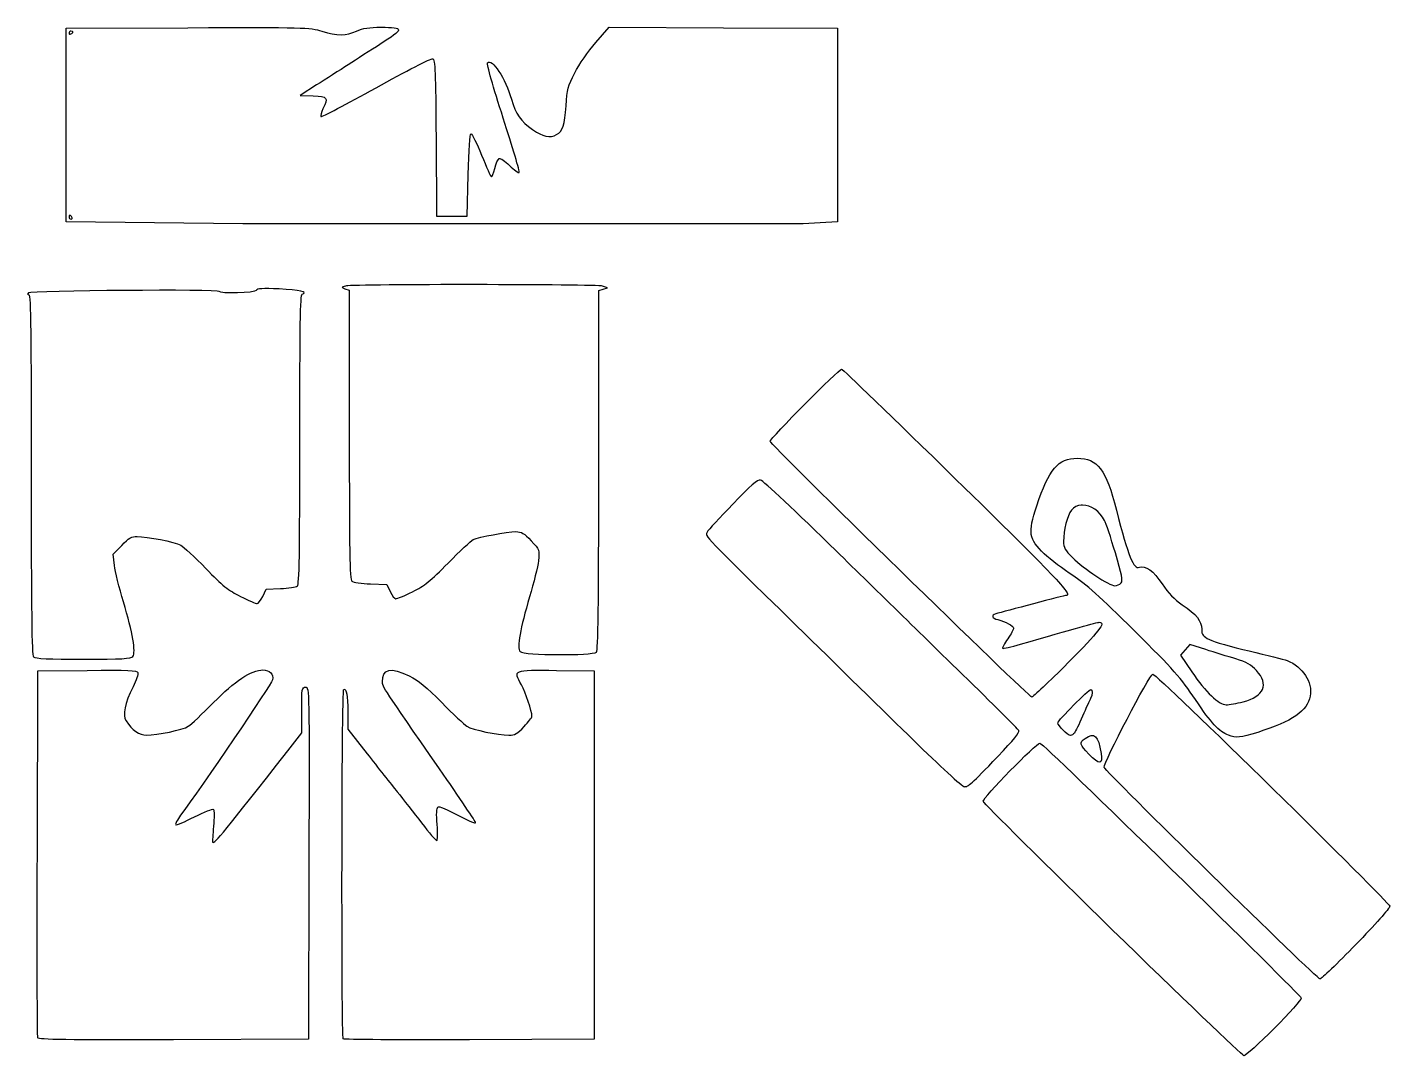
# Model space of a CAD drawing. Header units: centimetres. Extents: x -9.9 to 9.4, y -12.5 to 15.8.
# Drawn here: x -9.68 to 9.1, y -12.45 to 1.73 of the extents above; entities that cross this region are included whole.
import ezdxf

# ---------------------------------------------------------------- set-up
doc = ezdxf.new("R2010")
doc.units = ezdxf.units.CM
doc.header["$MEASUREMENT"] = 0
doc.layers.add('Layer 1', color=7, linetype='Continuous')

msp = doc.modelspace()

# ---------------------------------------------------------------- linework, layer by layer
at = {"layer": 'Layer 1', "color": 93}
msp.add_open_spline([(1.0124, -0.97892), (1.0124, -0.97892), (1.25052, -0.96569), (1.25052, -0.96569), (1.25052, -0.96569), (1.25052, -0.96569), (1.48865, -0.95246), (1.48865, -0.95246), (1.48865, -0.95246), (1.48865, -0.95246), (1.48865, 0.38368), (1.48865, 0.38368), (1.48865, 0.38368), (1.48865, 0.38368), (1.48865, 1.71983), (1.48865, 1.71983), (1.48865, 1.71983), (1.48865, 1.71983), (-0.08562, 1.7266), (-0.08562, 1.7266), (-0.08562, 1.7266), (-0.08562, 1.7266), (-1.65989, 1.73337), (-1.65989, 1.73337), (-1.65989, 1.73337), (-1.65989, 1.73337), (-1.8451, 1.52065), (-1.8451, 1.52065), (-1.8451, 1.52065), (-1.94697, 1.40365), (-2.07747, 1.21652), (-2.13512, 1.1048), (-2.13512, 1.1048), (-2.22906, 0.92272), (-2.24155, 0.87552), (-2.25566, 0.64929), (-2.25566, 0.64929), (-2.27206, 0.38626), (-2.30125, 0.29755), (-2.38636, 0.252), (-2.38636, 0.252), (-2.47795, 0.20298), (-2.57531, 0.22358), (-2.71565, 0.32165), (-2.71565, 0.32165), (-2.88159, 0.43761), (-2.94736, 0.53184), (-3.00803, 0.74054), (-3.00803, 0.74054), (-3.09153, 1.02776), (-3.27573, 1.30838), (-3.33713, 1.2419), (-3.33713, 1.2419), (-3.35033, 1.22761), (-3.25928, 0.90566), (-3.12208, 0.48152), (-3.12208, 0.48152), (-2.99121, 0.07695), (-2.89171, -0.26164), (-2.90096, -0.27089), (-2.90096, -0.27089), (-2.91021, -0.28014), (-2.96999, -0.23646), (-3.03381, -0.17382), (-3.03381, -0.17382), (-3.09764, -0.11119), (-3.16288, -0.06799), (-3.17879, -0.07782), (-3.17879, -0.07782), (-3.19471, -0.08766), (-3.22105, -0.14858), (-3.23732, -0.2132), (-3.23732, -0.2132), (-3.25359, -0.27782), (-3.27442, -0.33053), (-3.28361, -0.33033), (-3.28361, -0.33033), (-3.29279, -0.33013), (-3.35389, -0.19619), (-3.41937, -0.03268), (-3.41937, -0.03268), (-3.48486, 0.13084), (-3.55034, 0.26462), (-3.56489, 0.26462), (-3.56489, 0.26462), (-3.5813, 0.26462), (-3.59638, 0.04854), (-3.60458, -0.30424), (-3.60458, -0.30424), (-3.60458, -0.30424), (-3.61781, -0.87309), (-3.61781, -0.87309), (-3.61781, -0.87309), (-3.61781, -0.87309), (-3.82948, -0.87309), (-3.82948, -0.87309), (-3.82948, -0.87309), (-3.82948, -0.87309), (-4.04114, -0.87309), (-4.04114, -0.87309), (-4.04114, -0.87309), (-4.04114, -0.87309), (-4.04806, 0.20603), (-4.04806, 0.20603), (-4.04806, 0.20603), (-4.05386, 1.1123), (-4.06102, 1.28748), (-4.09276, 1.29966), (-4.09276, 1.29966), (-4.11355, 1.30763), (-4.4654, 1.12739), (-4.87466, 0.8991), (-4.87466, 0.8991), (-5.28392, 0.67082), (-5.6261, 0.49138), (-5.63506, 0.50034), (-5.63506, 0.50034), (-5.64402, 0.5093), (-5.63136, 0.55856), (-5.60693, 0.60981), (-5.60693, 0.60981), (-5.53285, 0.76515), (-5.54206, 0.77724), (-5.74109, 0.78596), (-5.74109, 0.78596), (-5.74109, 0.78596), (-5.91968, 0.79379), (-5.91968, 0.79379), (-5.91968, 0.79379), (-5.91968, 0.79379), (-5.69479, 0.93703), (-5.69479, 0.93703), (-5.69479, 0.93703), (-5.5711, 1.01582), (-5.37464, 1.1418), (-5.25823, 1.21701), (-5.25823, 1.21701), (-5.14181, 1.29221), (-4.94536, 1.41807), (-4.82166, 1.4967), (-4.82166, 1.4967), (-4.48588, 1.71015), (-4.48447, 1.73306), (-4.80711, 1.73306), (-4.80711, 1.73306), (-4.97022, 1.73306), (-5.05755, 1.71945), (-5.14289, 1.68072), (-5.14289, 1.68072), (-5.28989, 1.61402), (-5.40803, 1.61392), (-5.62306, 1.68034), (-5.62306, 1.68034), (-5.78864, 1.73148), (-5.85725, 1.7332), (-7.47131, 1.72664), (-7.47131, 1.72664), (-7.47131, 1.72664), (-9.1476, 1.71983), (-9.1476, 1.71983), (-9.1476, 1.71983), (-9.1476, 1.71983), (-9.1476, 0.38368), (-9.1476, 0.38368), (-9.1476, 0.38368), (-9.1476, 0.38368), (-9.1476, -0.95246), (-9.1476, -0.95246), (-9.1476, -0.95246), (-9.1476, -0.95246), (-7.93052, -0.96569), (-7.93052, -0.96569), (-7.93052, -0.96569), (-7.93052, -0.96569), (-6.71343, -0.97892), (-6.71343, -0.97892), (-6.71343, -0.97892), (-6.71343, -0.97892), (-2.92989, -0.97892), (-2.92989, -0.97892), (-2.92989, -0.97892), (-2.92989, -0.97892), (1.0124, -0.97892), (1.0124, -0.97892)], degree=3, knots=[0, 0, 0, 0, 0.0212766, 0.0212766, 0.0212766, 0.0212766, 0.04255319, 0.04255319, 0.04255319, 0.04255319, 0.06382979, 0.06382979, 0.06382979, 0.06382979, 0.08510638, 0.08510638, 0.08510638, 0.08510638, 0.10638298, 0.10638298, 0.10638298, 0.10638298, 0.12765957, 0.12765957, 0.12765957, 0.12765957, 0.14893617, 0.14893617, 0.14893617, 0.14893617, 0.17021277, 0.17021277, 0.17021277, 0.17021277, 0.19148936, 0.19148936, 0.19148936, 0.19148936, 0.21276596, 0.21276596, 0.21276596, 0.21276596, 0.23404255, 0.23404255, 0.23404255, 0.23404255, 0.25531915, 0.25531915, 0.25531915, 0.25531915, 0.27659574, 0.27659574, 0.27659574, 0.27659574, 0.29787234, 0.29787234, 0.29787234, 0.29787234, 0.31914894, 0.31914894, 0.31914894, 0.31914894, 0.34042553, 0.34042553, 0.34042553, 0.34042553, 0.36170213, 0.36170213, 0.36170213, 0.36170213, 0.38297872, 0.38297872, 0.38297872, 0.38297872, 0.40425532, 0.40425532, 0.40425532, 0.40425532, 0.42553191, 0.42553191, 0.42553191, 0.42553191, 0.44680851, 0.44680851, 0.44680851, 0.44680851, 0.46808511, 0.46808511, 0.46808511, 0.46808511, 0.4893617, 0.4893617, 0.4893617, 0.4893617, 0.5106383, 0.5106383, 0.5106383, 0.5106383, 0.53191489, 0.53191489, 0.53191489, 0.53191489, 0.55319149, 0.55319149, 0.55319149, 0.55319149, 0.57446809, 0.57446809, 0.57446809, 0.57446809, 0.59574468, 0.59574468, 0.59574468, 0.59574468, 0.61702128, 0.61702128, 0.61702128, 0.61702128, 0.63829787, 0.63829787, 0.63829787, 0.63829787, 0.65957447, 0.65957447, 0.65957447, 0.65957447, 0.68085106, 0.68085106, 0.68085106, 0.68085106, 0.70212766, 0.70212766, 0.70212766, 0.70212766, 0.72340426, 0.72340426, 0.72340426, 0.72340426, 0.74468085, 0.74468085, 0.74468085, 0.74468085, 0.76595745, 0.76595745, 0.76595745, 0.76595745, 0.78723404, 0.78723404, 0.78723404, 0.78723404, 0.80851064, 0.80851064, 0.80851064, 0.80851064, 0.82978723, 0.82978723, 0.82978723, 0.82978723, 0.85106383, 0.85106383, 0.85106383, 0.85106383, 0.87234043, 0.87234043, 0.87234043, 0.87234043, 0.89361702, 0.89361702, 0.89361702, 0.89361702, 0.91489362, 0.91489362, 0.91489362, 0.91489362, 0.93617021, 0.93617021, 0.93617021, 0.93617021, 0.95744681, 0.95744681, 0.95744681, 0.95744681, 1, 1, 1, 1], dxfattribs=at)
at = {"layer": 'Layer 1'}
for points in [[(-9.10791, 1.65212), (-9.10791, 1.66753), (-9.09601, 1.68014), (-9.08146, 1.68014), (-9.08146, 1.68014), (-9.0669, 1.68014), (-9.055, 1.67489), (-9.055, 1.66847), (-9.055, 1.66847), (-9.055, 1.66205), (-9.0669, 1.64945), (-9.08146, 1.64045), (-9.08146, 1.64045), (-9.09601, 1.63146), (-9.10791, 1.63671), (-9.10791, 1.65212)], [(-9.10791, -0.88632), (-9.10791, -0.87177), (-9.10266, -0.85986), (-9.09625, -0.85986), (-9.09625, -0.85986), (-9.08983, -0.85986), (-9.07722, -0.87177), (-9.06823, -0.88632), (-9.06823, -0.88632), (-9.05923, -0.90087), (-9.06448, -0.91278), (-9.07989, -0.91278), (-9.07989, -0.91278), (-9.09531, -0.91278), (-9.10791, -0.90087), (-9.10791, -0.88632)]]:
    msp.add_open_spline(points, degree=3, knots=[0, 0, 0, 0, 0.2, 0.2, 0.2, 0.2, 0.4, 0.4, 0.4, 0.4, 0.6, 0.6, 0.6, 0.6, 1, 1, 1, 1], dxfattribs=at)
at = {"layer": 'Layer 1', "color": 3}
for points, knots in [([(-9.59832, -6.95124), (-9.62256, -6.927), (-9.63007, -6.3327), (-9.63007, -4.43769), (-9.63007, -4.43769), (-9.63007, -2.52505), (-9.63735, -1.9559), (-9.66182, -1.9559), (-9.66182, -1.9559), (-9.68238, -1.9559), (-9.6845, -1.94684), (-9.66785, -1.93018), (-9.66785, -1.93018), (-9.63739, -1.89973), (-7.03713, -1.87938), (-7.03714, -1.9096), (-7.03714, -1.9096), (-7.03716, -1.94568), (-6.54139, -1.93281), (-6.52747, -1.89637), (-6.52747, -1.89637), (-6.51796, -1.87147), (-6.43933, -1.86657), (-6.20923, -1.87653), (-6.20923, -1.87653), (-5.93217, -1.88852), (-5.80554, -1.91733), (-5.89283, -1.9485), (-5.89283, -1.9485), (-5.91889, -1.95781), (-5.9259, -2.38268), (-5.9259, -3.95247), (-5.9259, -3.95247), (-5.9259, -5.55059), (-5.93268, -5.95026), (-5.96016, -5.97306), (-5.96016, -5.97306), (-5.979, -5.9887), (-6.08318, -6.00504), (-6.19167, -6.00938), (-6.19167, -6.00938), (-6.19167, -6.00938), (-6.38892, -6.01726), (-6.38892, -6.01726), (-6.38892, -6.01726), (-6.38892, -6.01726), (-6.4374, -6.11648), (-6.4374, -6.11648), (-6.4374, -6.11648), (-6.46407, -6.17105), (-6.4989, -6.21569), (-6.51481, -6.21569), (-6.51481, -6.21569), (-6.53071, -6.21569), (-6.63391, -6.17125), (-6.74414, -6.11693), (-6.74414, -6.11693), (-6.90969, -6.03534), (-6.99287, -5.96828), (-7.22236, -5.73138), (-7.22236, -5.73138), (-7.37516, -5.57364), (-7.53058, -5.42849), (-7.56774, -5.40881), (-7.56774, -5.40881), (-7.64788, -5.36639), (-8.03511, -5.28965), (-8.16909, -5.28965), (-8.16909, -5.28965), (-8.24662, -5.28965), (-8.28412, -5.31137), (-8.38084, -5.41232), (-8.38084, -5.41232), (-8.38084, -5.41232), (-8.49838, -5.53499), (-8.49838, -5.53499), (-8.49838, -5.53499), (-8.49838, -5.53499), (-8.48104, -5.68821), (-8.48104, -5.68821), (-8.48104, -5.68821), (-8.47151, -5.77248), (-8.41647, -5.99847), (-8.35873, -6.19041), (-8.35873, -6.19041), (-8.22965, -6.61952), (-8.18313, -6.8895), (-8.22879, -6.94452), (-8.22879, -6.94452), (-8.25514, -6.97627), (-8.37474, -6.98299), (-8.91364, -6.98299), (-8.91364, -6.98299), (-9.3862, -6.98299), (-9.57534, -6.97422), (-9.59832, -6.95124)], [0, 0, 0, 0, 0.04, 0.04, 0.04, 0.04, 0.08, 0.08, 0.08, 0.08, 0.12, 0.12, 0.12, 0.12, 0.16, 0.16, 0.16, 0.16, 0.2, 0.2, 0.2, 0.2, 0.24, 0.24, 0.24, 0.24, 0.28, 0.28, 0.28, 0.28, 0.32, 0.32, 0.32, 0.32, 0.36, 0.36, 0.36, 0.36, 0.4, 0.4, 0.4, 0.4, 0.44, 0.44, 0.44, 0.44, 0.48, 0.48, 0.48, 0.48, 0.52, 0.52, 0.52, 0.52, 0.56, 0.56, 0.56, 0.56, 0.6, 0.6, 0.6, 0.6, 0.64, 0.64, 0.64, 0.64, 0.68, 0.68, 0.68, 0.68, 0.72, 0.72, 0.72, 0.72, 0.76, 0.76, 0.76, 0.76, 0.8, 0.8, 0.8, 0.8, 0.84, 0.84, 0.84, 0.84, 0.88, 0.88, 0.88, 0.88, 0.92, 0.92, 0.92, 0.92, 1, 1, 1, 1]), ([(-2.88816, -6.87844), (-2.93382, -6.82342), (-2.8873, -6.55344), (-2.75822, -6.12433), (-2.75822, -6.12433), (-2.70048, -5.93238), (-2.64559, -5.70772), (-2.63624, -5.62507), (-2.63624, -5.62507), (-2.61929, -5.47523), (-2.61958, -5.47442), (-2.73621, -5.34918), (-2.73621, -5.34918), (-2.83356, -5.24464), (-2.86903, -5.22357), (-2.94763, -5.22357), (-2.94763, -5.22357), (-3.0658, -5.22357), (-3.46424, -5.2981), (-3.53643, -5.3337), (-3.53643, -5.3337), (-3.56607, -5.34832), (-3.72129, -5.49397), (-3.88136, -5.65736), (-3.88136, -5.65736), (-4.12332, -5.90434), (-4.2062, -5.9709), (-4.37281, -6.05203), (-4.37281, -6.05203), (-4.48304, -6.1057), (-4.58624, -6.14961), (-4.60215, -6.14961), (-4.60215, -6.14961), (-4.61805, -6.14961), (-4.65288, -6.10496), (-4.67955, -6.05039), (-4.67955, -6.05039), (-4.67955, -6.05039), (-4.72803, -5.95117), (-4.72803, -5.95117), (-4.72803, -5.95117), (-4.72803, -5.95117), (-4.95161, -5.9434), (-4.95161, -5.9434), (-4.95161, -5.9434), (-5.07457, -5.93913), (-5.19066, -5.92279), (-5.20957, -5.90709), (-5.20957, -5.90709), (-5.23723, -5.88413), (-5.24396, -5.4885), (-5.24396, -3.88597), (-5.24396, -3.88597), (-5.24396, -3.88597), (-5.24396, -1.89339), (-5.24396, -1.89339), (-5.24396, -1.89339), (-5.24396, -1.89339), (-5.3035, -1.87322), (-5.3035, -1.87322), (-5.3035, -1.87322), (-5.3601, -1.85404), (-5.35912, -1.85215), (-5.28365, -1.83487), (-5.28365, -1.83487), (-5.17089, -1.80906), (-1.83138, -1.81125), (-1.75146, -1.83718), (-1.75146, -1.83718), (-1.75146, -1.83718), (-1.68532, -1.85865), (-1.68532, -1.85865), (-1.68532, -1.85865), (-1.68532, -1.85865), (-1.74485, -1.87732), (-1.74485, -1.87732), (-1.74485, -1.87732), (-1.74485, -1.87732), (-1.80438, -1.89599), (-1.80438, -1.89599), (-1.80438, -1.89599), (-1.80438, -1.89599), (-1.80438, -4.3747), (-1.80438, -4.3747), (-1.80438, -4.3747), (-1.80438, -6.2673), (-1.81189, -6.86091), (-1.83613, -6.88515), (-1.83613, -6.88515), (-1.88653, -6.93555), (-2.84585, -6.92942), (-2.88816, -6.87844)], [0, 0, 0, 0, 0.04166667, 0.04166667, 0.04166667, 0.04166667, 0.08333333, 0.08333333, 0.08333333, 0.08333333, 0.125, 0.125, 0.125, 0.125, 0.16666667, 0.16666667, 0.16666667, 0.16666667, 0.20833333, 0.20833333, 0.20833333, 0.20833333, 0.25, 0.25, 0.25, 0.25, 0.29166667, 0.29166667, 0.29166667, 0.29166667, 0.33333333, 0.33333333, 0.33333333, 0.33333333, 0.375, 0.375, 0.375, 0.375, 0.41666667, 0.41666667, 0.41666667, 0.41666667, 0.45833333, 0.45833333, 0.45833333, 0.45833333, 0.5, 0.5, 0.5, 0.5, 0.54166667, 0.54166667, 0.54166667, 0.54166667, 0.58333333, 0.58333333, 0.58333333, 0.58333333, 0.625, 0.625, 0.625, 0.625, 0.66666667, 0.66666667, 0.66666667, 0.66666667, 0.70833333, 0.70833333, 0.70833333, 0.70833333, 0.75, 0.75, 0.75, 0.75, 0.79166667, 0.79166667, 0.79166667, 0.79166667, 0.83333333, 0.83333333, 0.83333333, 0.83333333, 0.875, 0.875, 0.875, 0.875, 0.91666667, 0.91666667, 0.91666667, 0.91666667, 1, 1, 1, 1]), ([(-5.80096, -9.7965), (-5.79424, -7.38223), (-5.7945, -7.36895), (-5.84726, -7.36895), (-5.84726, -7.36895), (-5.8974, -7.36895), (-5.90032, -7.38632), (-5.90032, -7.68477), (-5.90032, -7.68477), (-5.90032, -7.68477), (-5.90032, -8.00059), (-5.90032, -8.00059), (-5.90032, -8.00059), (-5.90032, -8.00059), (-6.09297, -8.24701), (-6.09297, -8.24701), (-6.09297, -8.24701), (-6.96467, -9.36199), (-7.107, -9.53539), (-7.12808, -9.50811), (-7.12808, -9.50811), (-7.13202, -9.50302), (-7.1266, -9.4036), (-7.11605, -9.28718), (-7.11605, -9.28718), (-7.10549, -9.17076), (-7.10547, -9.06616), (-7.11601, -9.05473), (-7.11601, -9.05473), (-7.12654, -9.04329), (-7.24469, -9.08951), (-7.37856, -9.15743), (-7.37856, -9.15743), (-7.51243, -9.22535), (-7.62915, -9.27373), (-7.63793, -9.26495), (-7.63793, -9.26495), (-7.64671, -9.25617), (-7.61609, -9.19805), (-7.56989, -9.13579), (-7.56989, -9.13579), (-7.29156, -8.76074), (-6.31304, -7.3193), (-6.30301, -7.26958), (-6.30301, -7.26958), (-6.28651, -7.18779), (-6.34095, -7.13083), (-6.43563, -7.13083), (-6.43563, -7.13083), (-6.5928, -7.13083), (-6.82569, -7.28499), (-7.1174, -7.58213), (-7.1174, -7.58213), (-7.2702, -7.73777), (-7.42624, -7.88469), (-7.46416, -7.90862), (-7.46416, -7.90862), (-7.54057, -7.95683), (-7.88809, -8.03041), (-8.03943, -8.03041), (-8.03943, -8.03041), (-8.13974, -8.03041), (-8.23866, -7.96175), (-8.32235, -7.83402), (-8.32235, -7.83402), (-8.37416, -7.75495), (-8.34059, -7.5907), (-8.22637, -7.36444), (-8.22637, -7.36444), (-8.18202, -7.27658), (-8.15219, -7.18787), (-8.16007, -7.16731), (-8.16007, -7.16731), (-8.17201, -7.13619), (-8.28863, -7.13111), (-8.85638, -7.13699), (-8.85638, -7.13699), (-8.85638, -7.13699), (-9.53834, -7.14406), (-9.53834, -7.14406), (-9.53834, -7.14406), (-9.53834, -7.14406), (-9.54516, -9.6576), (-9.54516, -9.6576), (-9.54516, -9.6576), (-9.54891, -11.04005), (-9.54628, -12.1861), (-9.53931, -12.20439), (-9.53931, -12.20439), (-9.52926, -12.23074), (-9.14072, -12.23623), (-7.66717, -12.23085), (-7.66717, -12.23085), (-7.66717, -12.23085), (-5.80771, -12.22406), (-5.80771, -12.22406), (-5.80771, -12.22406), (-5.80771, -12.22406), (-5.80096, -9.7965), (-5.80096, -9.7965)], [0, 0, 0, 0, 0.03846154, 0.03846154, 0.03846154, 0.03846154, 0.07692308, 0.07692308, 0.07692308, 0.07692308, 0.11538462, 0.11538462, 0.11538462, 0.11538462, 0.15384615, 0.15384615, 0.15384615, 0.15384615, 0.19230769, 0.19230769, 0.19230769, 0.19230769, 0.23076923, 0.23076923, 0.23076923, 0.23076923, 0.26923077, 0.26923077, 0.26923077, 0.26923077, 0.30769231, 0.30769231, 0.30769231, 0.30769231, 0.34615385, 0.34615385, 0.34615385, 0.34615385, 0.38461538, 0.38461538, 0.38461538, 0.38461538, 0.42307692, 0.42307692, 0.42307692, 0.42307692, 0.46153846, 0.46153846, 0.46153846, 0.46153846, 0.5, 0.5, 0.5, 0.5, 0.53846154, 0.53846154, 0.53846154, 0.53846154, 0.57692308, 0.57692308, 0.57692308, 0.57692308, 0.61538462, 0.61538462, 0.61538462, 0.61538462, 0.65384615, 0.65384615, 0.65384615, 0.65384615, 0.69230769, 0.69230769, 0.69230769, 0.69230769, 0.73076923, 0.73076923, 0.73076923, 0.73076923, 0.76923077, 0.76923077, 0.76923077, 0.76923077, 0.80769231, 0.80769231, 0.80769231, 0.80769231, 0.84615385, 0.84615385, 0.84615385, 0.84615385, 0.88461538, 0.88461538, 0.88461538, 0.88461538, 0.92307692, 0.92307692, 0.92307692, 0.92307692, 1, 1, 1, 1]), ([(-1.86542, -9.68406), (-1.86542, -9.68406), (-1.86542, -7.14406), (-1.86542, -7.14406), (-1.86542, -7.14406), (-1.86542, -7.14406), (-2.38859, -7.13688), (-2.38859, -7.13688), (-2.38859, -7.13688), (-2.98822, -7.12866), (-2.98736, -7.1283), (-2.87148, -7.33528), (-2.87148, -7.33528), (-2.81151, -7.44239), (-2.72532, -7.69991), (-2.72532, -7.77198), (-2.72532, -7.77198), (-2.72532, -7.7838), (-2.77446, -7.84678), (-2.83452, -7.91194), (-2.83452, -7.91194), (-2.9269, -8.01216), (-2.95915, -8.03041), (-3.04386, -8.03041), (-3.04386, -8.03041), (-3.19852, -8.03041), (-3.54529, -7.95713), (-3.6221, -7.90822), (-3.6221, -7.90822), (-3.66002, -7.88407), (-3.81606, -7.73661), (-3.96886, -7.58053), (-3.96886, -7.58053), (-4.18018, -7.36467), (-4.28726, -7.2769), (-4.41626, -7.21379), (-4.41626, -7.21379), (-4.67489, -7.08727), (-4.7909, -7.11243), (-4.78814, -7.29445), (-4.78814, -7.29445), (-4.78714, -7.36005), (-4.77639, -7.37642), (-4.00105, -8.49321), (-4.00105, -8.49321), (-3.72044, -8.89739), (-3.49605, -9.23329), (-3.5024, -9.23965), (-3.5024, -9.23965), (-3.50875, -9.246), (-3.5657, -9.22479), (-3.62896, -9.19251), (-3.62896, -9.19251), (-3.94834, -9.02954), (-3.99836, -9.00813), (-4.02345, -9.02364), (-4.02345, -9.02364), (-4.04093, -9.03443), (-4.04417, -9.11987), (-4.03256, -9.26302), (-4.03256, -9.26302), (-4.02235, -9.38878), (-4.02471, -9.48496), (-4.03798, -9.48411), (-4.03798, -9.48411), (-4.05089, -9.48328), (-4.14481, -9.37382), (-4.24667, -9.24086), (-4.24667, -9.24086), (-4.34854, -9.10791), (-4.49993, -8.91511), (-4.5831, -8.81242), (-4.5831, -8.81242), (-4.66628, -8.70974), (-4.8538, -8.4729), (-4.99982, -8.28611), (-4.99982, -8.28611), (-4.99982, -8.28611), (-5.26532, -7.9465), (-5.26532, -7.9465), (-5.26532, -7.9465), (-5.26532, -7.9465), (-5.26532, -7.71281), (-5.26532, -7.71281), (-5.26532, -7.71281), (-5.26532, -7.47418), (-5.27915, -7.39541), (-5.32106, -7.39541), (-5.32106, -7.39541), (-5.34843, -7.39541), (-5.3542, -12.1925), (-5.32686, -12.21984), (-5.32686, -12.21984), (-5.31706, -12.22964), (-4.53422, -12.2346), (-3.58723, -12.23086), (-3.58723, -12.23086), (-3.58723, -12.23086), (-1.86542, -12.22406), (-1.86542, -12.22406), (-1.86542, -12.22406), (-1.86542, -12.22406), (-1.86542, -9.68406), (-1.86542, -9.68406)], [0, 0, 0, 0, 0.03703704, 0.03703704, 0.03703704, 0.03703704, 0.07407407, 0.07407407, 0.07407407, 0.07407407, 0.11111111, 0.11111111, 0.11111111, 0.11111111, 0.14814815, 0.14814815, 0.14814815, 0.14814815, 0.18518519, 0.18518519, 0.18518519, 0.18518519, 0.22222222, 0.22222222, 0.22222222, 0.22222222, 0.25925926, 0.25925926, 0.25925926, 0.25925926, 0.2962963, 0.2962963, 0.2962963, 0.2962963, 0.33333333, 0.33333333, 0.33333333, 0.33333333, 0.37037037, 0.37037037, 0.37037037, 0.37037037, 0.40740741, 0.40740741, 0.40740741, 0.40740741, 0.44444444, 0.44444444, 0.44444444, 0.44444444, 0.48148148, 0.48148148, 0.48148148, 0.48148148, 0.51851852, 0.51851852, 0.51851852, 0.51851852, 0.55555556, 0.55555556, 0.55555556, 0.55555556, 0.59259259, 0.59259259, 0.59259259, 0.59259259, 0.62962963, 0.62962963, 0.62962963, 0.62962963, 0.66666667, 0.66666667, 0.66666667, 0.66666667, 0.7037037, 0.7037037, 0.7037037, 0.7037037, 0.74074074, 0.74074074, 0.74074074, 0.74074074, 0.77777778, 0.77777778, 0.77777778, 0.77777778, 0.81481481, 0.81481481, 0.81481481, 0.81481481, 0.85185185, 0.85185185, 0.85185185, 0.85185185, 0.88888889, 0.88888889, 0.88888889, 0.88888889, 0.92592593, 0.92592593, 0.92592593, 0.92592593, 1, 1, 1, 1])]:
    msp.add_open_spline(points, degree=3, knots=knots, dxfattribs=at)
at = {"layer": 'Layer 1', "color": 171}
for points, knots in [([(4.66482, -7.03387), (5.09624, -6.60003), (5.19392, -6.4733), (5.09689, -6.4733), (5.09689, -6.4733), (5.06432, -6.4733), (4.75124, -6.56056), (4.01154, -6.77581), (4.01154, -6.77581), (3.88197, -6.81352), (3.77069, -6.8391), (3.76425, -6.83267), (3.76425, -6.83267), (3.75782, -6.82624), (3.78943, -6.76739), (3.83449, -6.7019), (3.83449, -6.7019), (3.87954, -6.63641), (3.91641, -6.57039), (3.91641, -6.5552), (3.91641, -6.5552), (3.91641, -6.52324), (3.80375, -6.46214), (3.69813, -6.43682), (3.69813, -6.43682), (3.61569, -6.41705), (3.60263, -6.37779), (3.67167, -6.35727), (3.67167, -6.35727), (3.77405, -6.32685), (4.62878, -6.10288), (4.64251, -6.10288), (4.64251, -6.10288), (4.73805, -6.10288), (4.47894, -5.83046), (3.11111, -4.49282), (3.11111, -4.49282), (2.26073, -3.66121), (1.5554, -2.9808), (1.54371, -2.9808), (1.54371, -2.9808), (1.50976, -2.9808), (0.5562, -3.94271), (0.5562, -3.97697), (0.5562, -3.97697), (0.5562, -4.01591), (4.12704, -7.50517), (4.16689, -7.50517), (4.16689, -7.50517), (4.18298, -7.50517), (4.40705, -7.29308), (4.66482, -7.03387)], [0, 0, 0, 0, 0.07142857, 0.07142857, 0.07142857, 0.07142857, 0.14285714, 0.14285714, 0.14285714, 0.14285714, 0.21428571, 0.21428571, 0.21428571, 0.21428571, 0.28571429, 0.28571429, 0.28571429, 0.28571429, 0.35714286, 0.35714286, 0.35714286, 0.35714286, 0.42857143, 0.42857143, 0.42857143, 0.42857143, 0.5, 0.5, 0.5, 0.5, 0.57142857, 0.57142857, 0.57142857, 0.57142857, 0.64285714, 0.64285714, 0.64285714, 0.64285714, 0.71428571, 0.71428571, 0.71428571, 0.71428571, 0.78571429, 0.78571429, 0.78571429, 0.78571429, 0.85714286, 0.85714286, 0.85714286, 0.85714286, 1, 1, 1, 1]), ([(4.7944, -4.21136), (4.53155, -4.21136), (4.40257, -4.36227), (4.23464, -4.86869), (4.23464, -4.86869), (4.1106, -5.24273), (4.12377, -5.32636), (4.33882, -5.52849), (4.33882, -5.52849), (4.42846, -5.61275), (4.60517, -5.74764), (4.73156, -5.82863), (4.73156, -5.82863), (4.90725, -5.94121), (5.10703, -6.12022), (5.57905, -6.58848), (5.57905, -6.58848), (6.12445, -7.12954), (6.22256, -7.2403), (6.42324, -7.54015), (6.42324, -7.54015), (6.64323, -7.86887), (6.74365, -7.97668), (6.88047, -8.03128), (6.88047, -8.03128), (6.98263, -8.07206), (7.04578, -8.0658), (7.28148, -7.9916), (7.28148, -7.9916), (7.75809, -7.84156), (7.96715, -7.69726), (8.00578, -7.49137), (8.00578, -7.49137), (8.04193, -7.29864), (7.90289, -7.085), (7.68662, -7.00189), (7.68662, -7.00189), (7.64303, -6.98514), (7.40865, -6.92589), (7.16572, -6.8696), (7.16572, -6.8696), (6.9228, -6.81331), (6.67575, -6.74262), (6.61671, -6.7125), (6.61671, -6.7125), (6.52355, -6.66497), (6.50923, -6.64545), (6.50923, -6.56864), (6.50923, -6.56864), (6.50923, -6.4553), (6.43835, -6.36673), (6.24134, -6.23295), (6.24134, -6.23295), (6.13217, -6.15881), (6.04737, -6.07131), (5.96352, -5.94521), (5.96352, -5.94521), (5.84328, -5.76438), (5.73348, -5.68338), (5.65016, -5.71535), (5.65016, -5.71535), (5.57009, -5.74608), (5.49879, -5.56943), (5.33348, -4.92574), (5.33348, -4.92574), (5.19018, -4.36771), (5.07254, -4.21136), (4.7944, -4.21136)], [0, 0, 0, 0, 0.05555556, 0.05555556, 0.05555556, 0.05555556, 0.11111111, 0.11111111, 0.11111111, 0.11111111, 0.16666667, 0.16666667, 0.16666667, 0.16666667, 0.22222222, 0.22222222, 0.22222222, 0.22222222, 0.27777778, 0.27777778, 0.27777778, 0.27777778, 0.33333333, 0.33333333, 0.33333333, 0.33333333, 0.38888889, 0.38888889, 0.38888889, 0.38888889, 0.44444444, 0.44444444, 0.44444444, 0.44444444, 0.5, 0.5, 0.5, 0.5, 0.55555556, 0.55555556, 0.55555556, 0.55555556, 0.61111111, 0.61111111, 0.61111111, 0.61111111, 0.66666667, 0.66666667, 0.66666667, 0.66666667, 0.72222222, 0.72222222, 0.72222222, 0.72222222, 0.77777778, 0.77777778, 0.77777778, 0.77777778, 0.83333333, 0.83333333, 0.83333333, 0.83333333, 0.88888889, 0.88888889, 0.88888889, 0.88888889, 1, 1, 1, 1]), ([(2.53196, -8.09695), (2.17021, -7.74277), (1.4456, -7.03354), (0.92173, -6.52088), (0.92173, -6.52088), (-0.3692, -5.25761), (-0.34286, -5.28523), (-0.31024, -5.22878), (-0.31024, -5.22878), (-0.29546, -5.20321), (-0.13601, -5.02942), (0.04411, -4.84259), (0.04411, -4.84259), (0.29067, -4.58683), (0.38522, -4.50511), (0.42676, -4.51186), (0.42676, -4.51186), (0.45711, -4.51679), (0.92618, -4.95632), (1.46913, -5.48859), (1.46913, -5.48859), (2.01208, -6.02087), (2.79564, -6.78727), (3.21037, -7.19171), (3.21037, -7.19171), (3.62511, -7.59614), (3.97412, -7.94377), (3.98595, -7.96421), (3.98595, -7.96421), (4.00131, -7.99074), (3.91881, -8.09398), (3.69779, -8.32485), (3.69779, -8.32485), (3.32077, -8.71867), (3.29611, -8.74093), (3.23679, -8.74093), (3.23679, -8.74093), (3.21089, -8.74093), (2.89371, -8.45114), (2.53196, -8.09695)], [0, 0, 0, 0, 0.09090909, 0.09090909, 0.09090909, 0.09090909, 0.18181818, 0.18181818, 0.18181818, 0.18181818, 0.27272727, 0.27272727, 0.27272727, 0.27272727, 0.36363636, 0.36363636, 0.36363636, 0.36363636, 0.45454545, 0.45454545, 0.45454545, 0.45454545, 0.54545455, 0.54545455, 0.54545455, 0.54545455, 0.63636364, 0.63636364, 0.63636364, 0.63636364, 0.72727273, 0.72727273, 0.72727273, 0.72727273, 0.81818182, 0.81818182, 0.81818182, 0.81818182, 1, 1, 1, 1]), ([(4.86798, -4.85794), (4.97813, -4.86063), (5.1048, -4.93913), (5.1706, -5.06795), (5.1706, -5.06795), (5.19016, -5.10624), (5.25678, -5.30634), (5.3186, -5.51361), (5.3186, -5.51361), (5.41044, -5.82152), (5.42501, -5.89776), (5.39798, -5.93033), (5.39798, -5.93033), (5.37978, -5.95225), (5.33964, -5.96977), (5.30868, -5.96919), (5.30868, -5.96919), (5.23402, -5.96779), (4.88761, -5.73624), (4.7299, -5.58224), (4.7299, -5.58224), (4.62361, -5.47843), (4.60423, -5.44393), (4.60423, -5.35899), (4.60423, -5.35899), (4.60423, -5.20321), (4.6559, -5.00068), (4.71419, -4.92657), (4.71419, -4.92657), (4.7475, -4.88423), (4.7943, -4.86239), (4.84648, -4.85877), (4.84648, -4.85877), (4.85366, -4.85827), (4.86064, -4.85776), (4.86798, -4.85794)], [0, 0, 0, 0, 0.1, 0.1, 0.1, 0.1, 0.2, 0.2, 0.2, 0.2, 0.3, 0.3, 0.3, 0.3, 0.4, 0.4, 0.4, 0.4, 0.5, 0.5, 0.5, 0.5, 0.6, 0.6, 0.6, 0.6, 0.7, 0.7, 0.7, 0.7, 0.8, 0.8, 0.8, 0.8, 1, 1, 1, 1]), ([(6.34469, -6.77948), (6.34469, -6.77948), (6.56545, -6.84976), (6.56545, -6.84976), (6.56545, -6.84976), (6.6872, -6.88865), (6.87399, -6.94693), (6.97969, -6.97874), (6.97969, -6.97874), (7.13049, -7.02413), (7.19172, -7.05819), (7.26412, -7.13832), (7.26412, -7.13832), (7.44012, -7.33313), (7.37096, -7.49385), (7.07891, -7.56992), (7.07891, -7.56992), (6.99235, -7.59246), (6.88832, -7.61126), (6.8474, -7.61126), (6.8474, -7.61126), (6.74341, -7.61126), (6.56388, -7.43845), (6.37363, -7.15568), (6.37363, -7.15568), (6.37363, -7.15568), (6.21901, -6.92582), (6.21901, -6.92582), (6.21901, -6.92582), (6.21901, -6.92582), (6.28185, -6.85224), (6.28185, -6.85224), (6.28185, -6.85224), (6.28185, -6.85224), (6.34469, -6.77948), (6.34469, -6.77948)], [0, 0, 0, 0, 0.1, 0.1, 0.1, 0.1, 0.2, 0.2, 0.2, 0.2, 0.3, 0.3, 0.3, 0.3, 0.4, 0.4, 0.4, 0.4, 0.5, 0.5, 0.5, 0.5, 0.6, 0.6, 0.6, 0.6, 0.7, 0.7, 0.7, 0.7, 0.8, 0.8, 0.8, 0.8, 1, 1, 1, 1]), ([(8.63638, -10.916), (8.8926, -10.65281), (9.10224, -10.41644), (9.10224, -10.39074), (9.10224, -10.39074), (9.10224, -10.33639), (5.89109, -7.18767), (5.83567, -7.18767), (5.83567, -7.18767), (5.79224, -7.18767), (5.1527, -8.41473), (5.16488, -8.47469), (5.16488, -8.47469), (5.17497, -8.52436), (8.09756, -11.3909), (8.14028, -11.39304), (8.14028, -11.39304), (8.15691, -11.39387), (8.38015, -11.1792), (8.63638, -10.916)], [0, 0, 0, 0, 0.16666667, 0.16666667, 0.16666667, 0.16666667, 0.33333333, 0.33333333, 0.33333333, 0.33333333, 0.5, 0.5, 0.5, 0.5, 0.66666667, 0.66666667, 0.66666667, 0.66666667, 1, 1, 1, 1]), ([(4.75484, -8.00126), (4.76843, -7.98307), (4.81827, -7.87889), (4.86561, -7.76975), (4.86561, -7.76975), (4.91295, -7.66061), (4.96282, -7.55064), (4.97644, -7.52537), (4.97644, -7.52537), (5.00592, -7.47068), (5.00902, -7.39934), (4.98191, -7.39934), (4.98191, -7.39934), (4.95275, -7.39934), (4.52495, -7.83091), (4.52495, -7.86033), (4.52495, -7.86033), (4.52495, -7.89748), (4.66156, -8.03434), (4.69864, -8.03434), (4.69864, -8.03434), (4.71597, -8.03434), (4.74125, -8.01945), (4.75484, -8.00126)], [0, 0, 0, 0, 0.14285714, 0.14285714, 0.14285714, 0.14285714, 0.28571429, 0.28571429, 0.28571429, 0.28571429, 0.42857143, 0.42857143, 0.42857143, 0.42857143, 0.57142857, 0.57142857, 0.57142857, 0.57142857, 0.71428571, 0.71428571, 0.71428571, 0.71428571, 1, 1, 1, 1]), ([(5.12102, -8.28149), (5.08397, -8.03445), (5.03091, -7.98471), (4.90126, -8.07552), (4.90126, -8.07552), (4.81946, -8.13282), (4.82646, -8.16156), (4.95379, -8.2913), (4.95379, -8.2913), (5.10364, -8.44399), (5.14502, -8.44156), (5.12102, -8.28149)], [0, 0, 0, 0, 0.25, 0.25, 0.25, 0.25, 0.5, 0.5, 0.5, 0.5, 1, 1, 1, 1]), ([(7.51111, -12.07287), (7.71974, -11.86387), (7.88628, -11.67634), (7.88119, -11.65615), (7.88119, -11.65615), (7.86783, -11.60318), (4.31993, -8.14017), (4.27902, -8.14017), (4.27902, -8.14017), (4.22525, -8.14017), (3.48716, -8.89784), (3.49733, -8.9426), (3.49733, -8.9426), (3.51035, -8.99989), (7.04413, -12.44937), (7.09175, -12.45128), (7.09175, -12.45128), (7.11377, -12.45216), (7.30248, -12.28188), (7.51111, -12.07287)], [0, 0, 0, 0, 0.16666667, 0.16666667, 0.16666667, 0.16666667, 0.33333333, 0.33333333, 0.33333333, 0.33333333, 0.5, 0.5, 0.5, 0.5, 0.66666667, 0.66666667, 0.66666667, 0.66666667, 1, 1, 1, 1])]:
    msp.add_open_spline(points, degree=3, knots=knots, dxfattribs=at)

doc.saveas('drawing.dxf')
